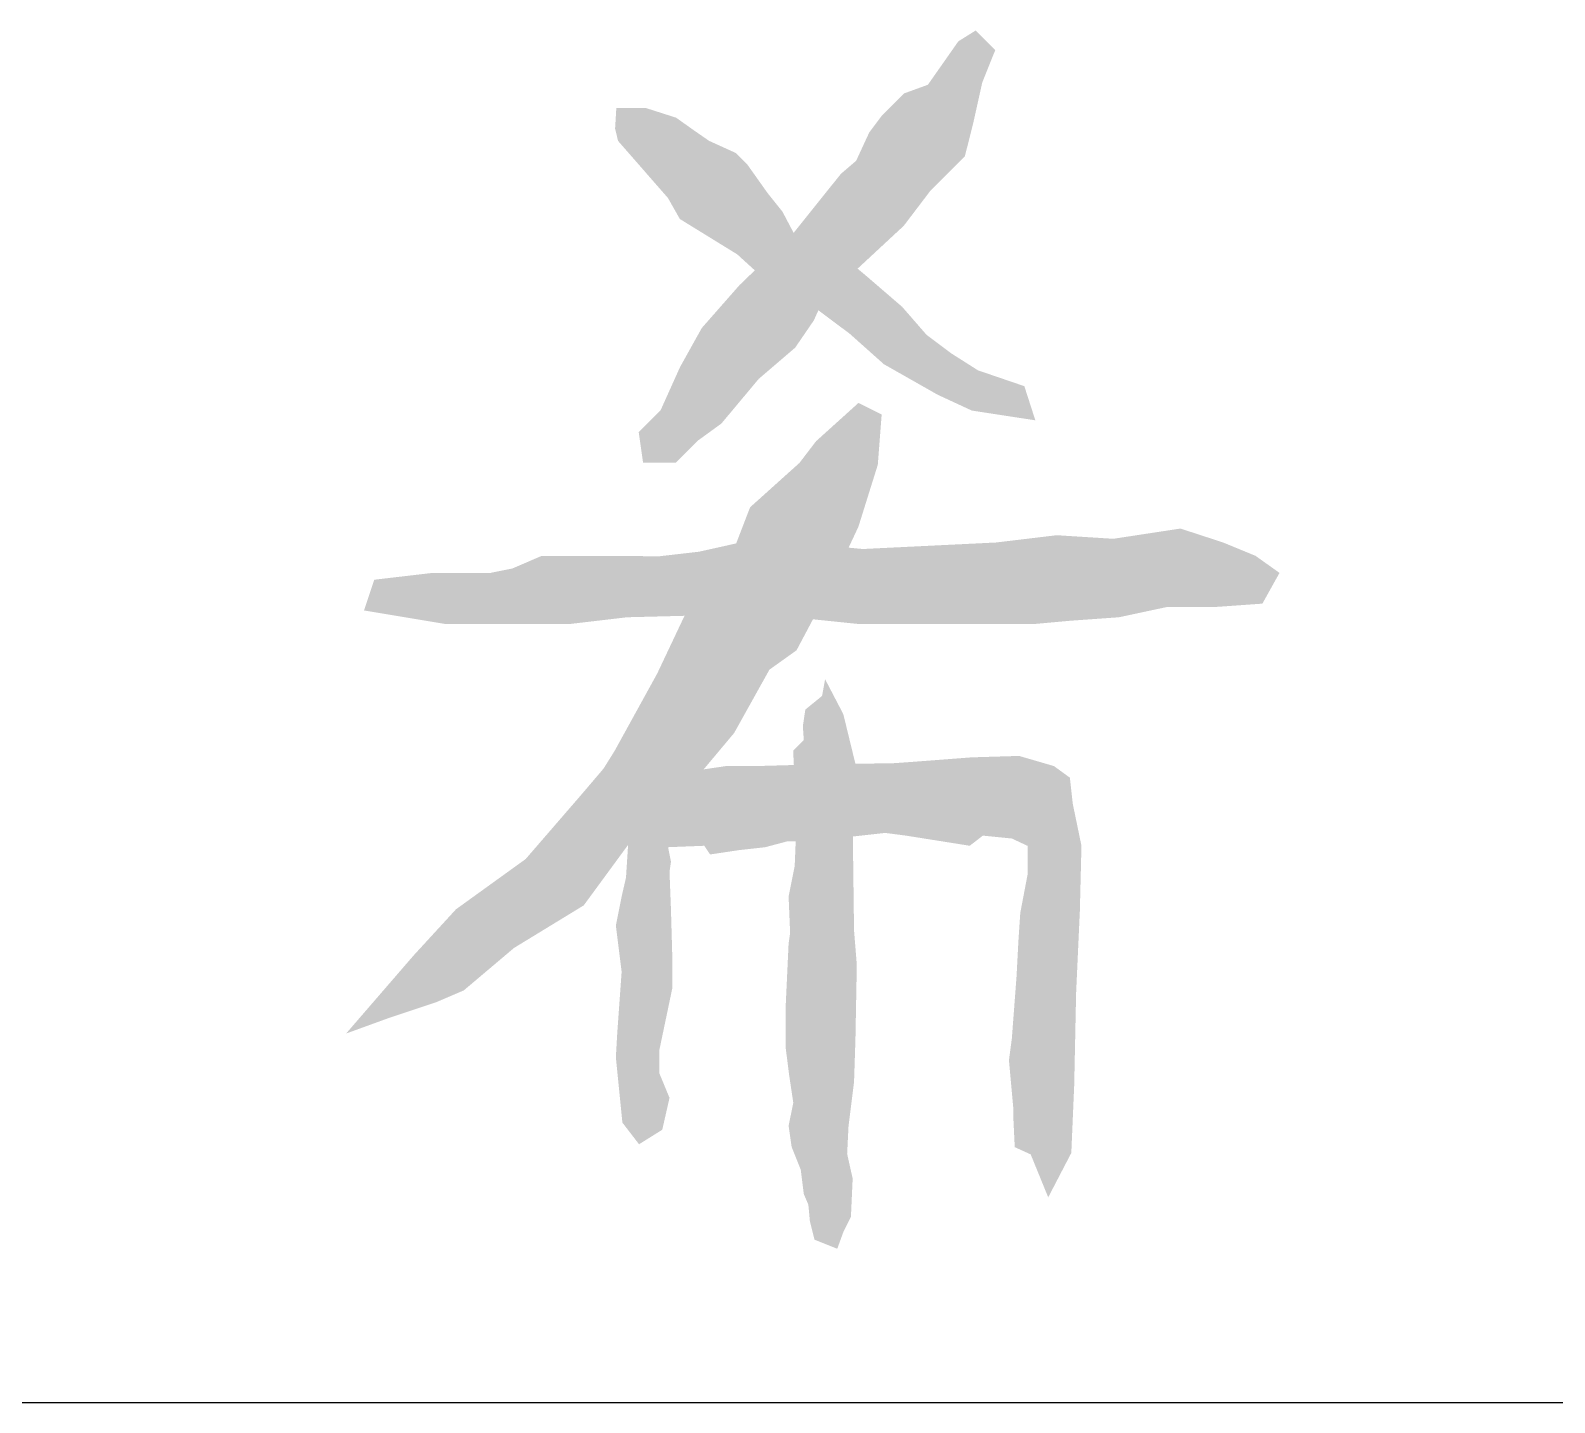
# Model space of a CAD drawing. Extents: x 4678611 to 4812712, y -485691 to -238224.
# Drawn here: x 4776197 to 4776863, y -481741 to -481141 of the extents above; entities that cross this region are included whole.
import ezdxf

# ---------------------------------------------------------------- set-up
doc = ezdxf.new("R2010")
doc.units = 0
doc.header["$LTSCALE"] = 1000
doc.header["$MEASUREMENT"] = 0
doc.layers.get('0').update_dxf_attribs({"linetype": 'CONTINUOUS'})
doc.layers.add('HATCH', color=8, linetype='CONTINUOUS')

msp = doc.modelspace()

# ---------------------------------------------------------------- hatches: boundary and pattern name
at = {"layer": 'HATCH'}
h = msp.add_hatch(color=0, dxfattribs=at)
h.paths.add_polyline_path([(4776578.11, -481262.03), (4776562.64, -481248.7), (4776558.64, -481245.35), (4776543.29, -481259.61), (4776541.52, -481263.54), (4776555.17, -481273.76), (4776570.11, -481287.09), (4776593.59, -481300.42), (4776608.52, -481307.35), (4776622.4, -481309.48), (4776636.27, -481311.61), (4776631.46, -481296.69), (4776611.19, -481289.76), (4776599.45, -481282.29), (4776588.78, -481274.29)])
h.paths.add_polyline_path([(4776558.64, -481245.35), (4776555.03, -481242.31), (4776546, -481236.48), (4776531.16, -481230.58), (4776530.7, -481229.71), (4776518.13, -481241.86), (4776513.75, -481246.09), (4776524.23, -481255.64), (4776540.16, -481262.52), (4776541.52, -481263.54), (4776543.29, -481259.61)])
h.paths.add_polyline_path([(4776590.29, -481211.5), (4776605.48, -481196.32), (4776609.28, -481181.14), (4776613.08, -481164.06), (4776618.78, -481149.82), (4776610.23, -481141.28), (4776602.64, -481146.03), (4776595.99, -481155.52), (4776589.34, -481165.01), (4776578.9, -481168.8), (4776569.4, -481178.29), (4776563.71, -481185.88), (4776558.01, -481198.21), (4776551.36, -481203.91), (4776539.97, -481218.14), (4776530.7, -481229.71), (4776531.16, -481230.58), (4776546, -481236.48), (4776555.03, -481242.31), (4776558.64, -481245.35), (4776567.5, -481237.12), (4776578.79, -481226.64)])
h.paths.add_polyline_path([(4776519.42, -481212.45), (4776510.35, -481199.66), (4776505.55, -481194.86), (4776493.82, -481189.53), (4776486.88, -481184.73), (4776479.41, -481179.4), (4776466.07, -481175.13), (4776453.27, -481175.13), (4776452.73, -481184.19), (4776454.04, -481189.56), (4776459.14, -481195.39), (4776466.33, -481203.62), (4776475.81, -481214.47), (4776481.01, -481223.65), (4776506.09, -481239.11), (4776513.75, -481246.09), (4776518.13, -481241.86), (4776530.7, -481229.71), (4776525.83, -481220.45)])
h.paths.add_polyline_path([(4776539.53, -481267.95), (4776541.52, -481263.54), (4776540.16, -481262.52), (4776524.23, -481255.64), (4776513.75, -481246.09), (4776507.05, -481252.56), (4776490.59, -481271.28), (4776481.09, -481288.35), (4776472.55, -481307.33), (4776463.05, -481316.82), (4776464.95, -481330.1), (4776479.2, -481330.1), (4776488.69, -481320.62), (4776499.14, -481313.03), (4776515.48, -481293.49), (4776531.42, -481279.82)])
h.paths.add_polyline_path([(4776567.46, -481331.04), (4776569.15, -481309.08), (4776559.01, -481304.02), (4776540.52, -481320.72), (4776533.25, -481330.22), (4776511.69, -481349.61), (4776505.62, -481365.39), (4776514.65, -481363.37), (4776554.72, -481367.25), (4776559.01, -481358.06)])
h.paths.add_polyline_path([(4776554.72, -481367.25), (4776514.65, -481363.37), (4776505.62, -481365.39), (4776504.72, -481367.71), (4776483.05, -481397.02), (4776516.14, -481396.17), (4776539.15, -481398.55), (4776547.23, -481383.31)])
h.paths.add_polyline_path([(4776742.9, -481378.28), (4776732.46, -481370.83), (4776718.29, -481364.99), (4776699.64, -481358.9), (4776670.33, -481363.37), (4776645.6, -481361.81), (4776619.11, -481364.99), (4776560.9, -481367.84), (4776554.72, -481367.25), (4776547.23, -481383.31), (4776539.15, -481398.55), (4776559.41, -481400.64), (4776598.19, -481400.64), (4776635.49, -481400.64), (4776651.9, -481399.15), (4776672.78, -481397.66), (4776693.67, -481393.19), (4776714.56, -481393.19), (4776735.44, -481391.7)])
h.paths.add_polyline_path([(4776504.72, -481367.71), (4776505.62, -481365.39), (4776489.43, -481369.01), (4776472.05, -481371.01), (4776444.54, -481370.83), (4776429.62, -481370.83), (4776420.67, -481370.83), (4776407.85, -481376.36), (4776398.29, -481378.28), (4776372.93, -481378.28), (4776347.57, -481381.26), (4776343.09, -481394.68), (4776378.9, -481400.64), (4776432.6, -481400.64), (4776457.96, -481397.66), (4776483.05, -481397.02)])
h.paths.add_polyline_path([(4776520.14, -481420.54), (4776531.97, -481412.09), (4776539.15, -481398.55), (4776516.14, -481396.17), (4776483.05, -481397.02), (4776471.13, -481422.23), (4776452.54, -481456), (4776447.68, -481463.78), (4776438.18, -481474.95), (4776413.67, -481503.29), (4776383.25, -481525.24), (4776364.66, -481545.5), (4776335.26, -481579.52), (4776354.53, -481572.52), (4776374.8, -481565.77), (4776386.63, -481560.7), (4776408.6, -481542.13), (4776439.02, -481523.55), (4776459.42, -481495.73), (4776489.72, -481466.13), (4776504.72, -481448.23)])
h.paths.add_polyline_path([(4776557.69, -481461.69), (4776536.68, -481462.04), (4776530.8, -481462.21), (4776531.17, -481469.85), (4776531.67, -481480.51), (4776531.17, -481490.42), (4776531.61, -481495.59), (4776543.02, -481494.96), (4776548.72, -481494.32), (4776556.57, -481493.45), (4776556.49, -481486.86)])
h.paths.add_polyline_path([(4776552.41, -481439.99), (4776544.45, -481424.73), (4776543.12, -481432.03), (4776535.81, -481438), (4776534.73, -481445.29), (4776535.15, -481451.27), (4776530.5, -481455.92), (4776530.8, -481462.21), (4776536.68, -481462.04), (4776557.69, -481461.69)])
h.paths.add_polyline_path([(4776531.17, -481469.85), (4776530.8, -481462.21), (4776514.51, -481462.67), (4776501.2, -481462.67), (4776491.42, -481464.11), (4776489.72, -481466.13), (4776459.42, -481495.73), (4776458.41, -481497.11), (4776457.49, -481511.41), (4776455.59, -481519.64), (4776453.06, -481532.31), (4776455.59, -481552.56), (4776453.69, -481579.15), (4776453.06, -481589.91), (4776454.96, -481608.9), (4776455.91, -481618.43), (4776463.19, -481627.9), (4776473.33, -481621.57), (4776476.5, -481607.64), (4776472.06, -481596.88), (4776472.06, -481586.75), (4776477.76, -481559.53), (4776477.76, -481547.5), (4776477.13, -481525.34), (4776476.5, -481508.88), (4776477.13, -481504.45), (4776475.86, -481498.12), (4776491.7, -481497.49), (4776494.23, -481501.29), (4776506.91, -481499.39), (4776518.31, -481498.12), (4776527.81, -481495.59), (4776531.61, -481495.59), (4776531.17, -481490.42), (4776531.67, -481480.51)])
h.paths.add_polyline_path([(4776651.35, -481467.74), (4776644.38, -481462.67), (4776629.17, -481458.24), (4776608.27, -481458.87), (4776583.56, -481460.77), (4776574.69, -481461.4), (4776557.69, -481461.69), (4776556.49, -481486.86), (4776556.57, -481493.45), (4776570.69, -481491.88), (4776579.76, -481493.06), (4776607.63, -481497.49), (4776613.34, -481493.06), (4776626.01, -481494.32), (4776632.94, -481497.56), (4776632.94, -481509.74), (4776629.69, -481526.8), (4776628.88, -481538.99), (4776628.07, -481554.42), (4776626.01, -481581.68), (4776624.74, -481591.18), (4776626.64, -481612.07), (4776626.64, -481615.87), (4776627.27, -481629.16), (4776634.24, -481632.33), (4776641.89, -481651.1), (4776651.98, -481631.69), (4776653.25, -481601.94), (4776654.08, -481561.74), (4776655.71, -481525.99), (4776656.41, -481497.49), (4776652.61, -481479.13)])
h.paths.add_polyline_path([(4776556.57, -481493.45), (4776548.72, -481494.32), (4776543.02, -481494.96), (4776531.61, -481495.59), (4776531.17, -481506.35), (4776528.51, -481519.62), (4776529.17, -481535.55), (4776528.51, -481540.19), (4776527.18, -481568.72), (4776527.18, -481585.31), (4776528.75, -481597.72), (4776530.56, -481609.77), (4776528.51, -481619.82), (4776529.84, -481629.11), (4776533.82, -481639.06), (4776535.15, -481649.68), (4776537.14, -481654.32), (4776537.81, -481661.62), (4776539.8, -481669.58), (4776549.76, -481673.56), (4776552.41, -481666.27), (4776555.73, -481659.63), (4776556.49, -481642.91), (4776554.08, -481632.07), (4776554.68, -481620.01), (4776557.09, -481600.73), (4776557.7, -481582.06), (4776558.3, -481549.52), (4776557.09, -481534.46)])

# ---------------------------------------------------------------- linework, layer by layer
msp.add_line((4773772.47, -481740.74), (4779272.47, -481740.74))

doc.saveas('drawing.dxf')
